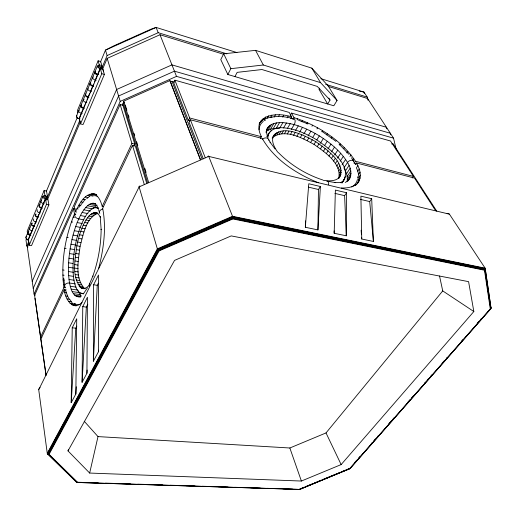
<?xml version="1.0" encoding="UTF-8"?>
<svg xmlns="http://www.w3.org/2000/svg" width="517" height="517" viewBox="0 0 517 517"><rect width="100%" height="100%" fill="white"/><g stroke="black" fill="none" stroke-linecap="round" stroke-linejoin="round"><path stroke-width="0.78" d="M41.864 337.2L40.591 337.058L63.882 287.678C60.696 262.746 65.084 237.019 74.513 213.831L73.453 208.7L75.392 209.068M98.417 351.786L98.489 274.999L93.622 284.777L93.364 361.234L98.417 351.786L98.495 350.183M86.934 373.261L87.425 297.243L82.752 306.633L82.087 382.322L86.934 373.261L87.108 370.049M346.293 235.804L346.577 192.744L335.384 190.082L334.182 233.283L346.293 235.804L344.613 195.659L346.577 192.744M75.844 393.999L76.723 318.75L72.231 327.772L71.197 402.685L75.844 393.999L76.27 386.761M317.929 229.903L318.453 189.5L320.378 186.514L308.778 183.755L305.34 227.28L317.929 229.903L320.378 186.514M46.944 199.93L47.687 197.869L46.498 190.999L44.113 190.521L27.207 231.112L27.64 234.188M40.074 387.627L38.93 388.862A3.037 2.346 -11.4 0 0 38.723 389.715L47.267 453.37L47.887 454.133L49.057 454.32L159.062 250.907L232.844 218.95L232.514 216.287L208.732 156.399A3.593 0.788 83.8 0 0 208.416 155.953L207.892 156.418M97.383 213.017C92.285 211.227 88.342 216.184 85.984 219.996C81.266 227.887 78.662 236.844 76.826 245.795C75.249 259.353 71.042 277.028 81.259 288.066L84.62 288.557C74.332 277.59 78.494 259.889 80.077 246.344C83.347 234.789 85.518 218.258 98.03 213.25M80.587 296.739C73.143 298.309 70.609 288.544 69.549 283.025C67.63 271.722 68.406 260.141 70.131 248.871C72.296 236.263 75.618 223.602 82.113 212.481C84.904 208.17 89.473 201.436 95.464 203.73M305.34 227.28L305.579 220.927M93.364 361.234L97.267 285.319L98.314 283.232M82.087 382.322L86.345 307.117L87.787 304.235M350.074 468.221L349.893 468.661L299.356 489.567L299.013 489.347M71.197 402.685L75.773 328.198L76.813 326.124M267.896 138.033C267.431 129.993 276.724 127.001 283.297 127.815C295.317 128.694 306.607 133.774 316.824 139.907C328.631 148.25 354.94 166.144 341.963 183.005L344.891 178.565M266.113 132.779L266.236 131.195M357.266 183.735C362.475 177.764 360.129 169.117 356.491 162.991L355.405 164.626M357.189 183.755C360.233 178.888 358.604 172.704 356.433 167.825L357.887 165.64M345.227 182.423C353.273 178.953 351.534 168.439 347.521 162.493C340.735 151.268 330.279 142.802 319.325 135.874C308.216 129.198 295.95 123.666 282.883 122.639C276.757 122.212 268.291 123.55 266.455 130.491M354.035 162.487A3.793 2.656 -30.4 0 0 351.573 160.264A3.793 2.656 -30.4 0 0 347.521 162.493L343.941 167.935C346.144 171.974 347.973 176.614 347.094 181.28L350.765 175.774M447.089 213.618L448.717 213.695A3.102 2.352 -42.4 0 1 449.428 214.174L485.14 268.174L491.053 308.403L350.054 468.531L299.194 489.567M272.808 137.302C285.474 128.468 302.225 138.084 314.039 144.398C324.695 152.056 342.067 163.32 338.648 178.604C348.154 163.76 325.956 148.961 315.738 141.658C304.558 135.758 280.957 122.406 272.188 138.117M67.236 472.932L47.267 453.37L157.355 248.858L232.514 216.287L485.14 268.174L491.053 308.403L349.893 468.661L299.427 489.412L76.813 482.458L68.948 474.606M89.661 473.055L67.998 450.902L174.539 260.4L231.215 235.907L468.589 281.649L473.837 311.531L341.149 464.583L301.392 481.043L89.661 473.055L98.004 436.6L84.232 421.265M98.702 268.304C103.665 248.851 106.502 228.223 102.683 208.312L132.468 145.322L135.344 145.994L146.802 183.529M67.998 450.902L68.464 449.389M290.696 118.71L291.678 117.036C277.196 111.413 250.551 115.194 261.408 136.708L260.394 138.485M343.055 181.325L343.734 179.412M98.857 65.601A2.837 1.241 25 0 0 97.422 66.693A2.837 1.241 25 0 0 100.369 68.69L102.075 68.761L102.528 67.947L100.686 61.536L98.12 60.812L77.395 110.58L77.912 112.764M25.869 237.29L27.705 232.902M27.886 232.463L31.408 224.023M39.195 205.378L42.885 196.538M76.426 116.202L80.704 105.953M80.93 105.403L85.279 94.979M85.512 94.43L89.939 83.819M90.178 83.256L94.682 72.464M94.921 71.889L97.325 66.131M26.6 238.531L25.979 240.017L26.832 246.002L27.808 247.281M46.239 191.613L77.408 117.146M100.479 62.04L105.462 50.123L113.527 45.981L151.384 29.017L156.115 27.433L236.941 52.572M28.357 239.164L32.054 230.362M32.364 229.626L34.219 225.212M34.839 223.738L35.77 221.535M36.384 220.061L38.859 214.174M39.479 212.7L45.664 197.985L47.073 197.5L46.776 196.673M79.967 118.826L78.978 118.742L84.866 104.725M85.486 103.251L86.417 101.035M87.037 99.561L89.519 93.661M90.139 92.188L93.545 84.071M94.475 81.86L95.096 80.387M95.406 79.65L97.254 75.249M97.862 73.815L99.93 68.897M100.22 68.192L100.712 67.036A1.887 0.821 25 0 1 98.702 65.575A1.887 0.821 25 0 1 100.143 65.071C102.547 64.961 102.696 68.968 100.22 68.192A1.887 0.827 25 0 1 98.456 67.145A1.887 0.827 25 0 1 98.521 66.176M46.789 196.609L45.005 195.814A2.553 1.448 22.5 0 0 42.872 196.932A2.553 1.448 22.5 0 0 45.561 198.987L47.958 199.459L48.889 204.855L31.556 245.581L29.191 245.181L28.435 239.707L45.561 198.987L46.73 199.006L47.68 198.263M102.754 68.839L104.389 74.442L83.069 124.532L80.529 123.918L79.321 118.716L100.369 68.69L102.941 69.407L103.62 71.818M100.66 68.283L101.145 67.126L102.159 66.771M101.048 68.302L102.011 66.26M101.358 68.244L102.146 66.531M26.832 246.002L28.719 241.542M47.221 197.649L79.831 120.28M102.101 67.462L107.116 55.558L105.462 50.123L156.115 27.433L158.196 32.694L226.853 53.858M46.692 199.433L47.532 197.442L46.478 196.408M46.847 199.885L47.532 197.442M29.243 242.835L27.356 247.3L34.064 294.141L35.066 295.381M47.467 199.691L80.465 121.585M102.463 69.517L107.181 58.363L159.992 34.729L223.286 54.175M29.191 245.181L46.459 204.389L45.561 198.987M80.529 123.918L101.778 73.718L100.369 68.69M32.228 281.3L116.622 89.506L171.948 64.877L386.432 127.285L386.8 128.843M33.237 288.337L118.593 96L174.442 71.172L390.329 133.25L390.697 134.801M34.064 294.141L120.222 101.371L107.181 58.363M73.453 208.7L34.607 295.407L40.591 337.058M133.748 146.298L134.775 144.133L122.878 105.184L120.138 104.479L74.358 206.671L75.424 211.796L76.729 212.041M122.174 105.358L123.162 103.148L124.623 102.502M89.37 284.279L92.905 275.988L92.743 276.446C98.165 261.331 100.977 245.284 101.151 229.231L101.151 229.684L100.208 216.384M103.607 206.664L102.217 206.393L131.906 143.455L120.138 104.479M66.208 289.921L64.231 289.636L40.875 339.029L46.097 375.407M75.424 211.796C79.353 204.06 85.389 191.135 96.156 194.424L91.49 193.772M291.678 117.036L289.229 112.435L174.869 80.18L173.686 82.636L188.401 120.493L189.959 120.894M299.427 489.412L76.813 482.458L47.422 453.739L157.556 249.291L232.65 216.746L485.276 268.569M38.723 389.715L139.112 186.889A3.58 1.241 47.9 0 1 139.151 186.294L139.92 186.023M188.401 120.493L189.674 117.979L174.869 80.18M223.699 53.82L220.772 59.571L227.823 74.487L333.795 105.772L337.058 100.479L328.217 85.964L311.841 68.147L255.547 50.349L223.699 53.82L230.847 68.671L227.823 74.487M318.343 182.76C296.189 173.712 274.43 159.643 262.255 138.478L190.385 119.782L189.099 122.296L203.291 158.79M234.938 76.587L237.167 72.361L261.964 69.536L317.27 86.404L330.033 100.065L327.655 103.962L319.008 89.37L319.771 88.084M47.887 454.133L158.028 249.957L232.792 217.56L485.198 269.208L484.474 270.217L490.297 308.882L349.699 468.622M101.571 68.115L101.526 67.417M259.191 124.022L260.18 122.27M259.204 124.061L261.544 120.118M260.225 122.439L262.106 120.623L263.418 118.309M262.106 120.623L264.478 119.175L265.783 116.868M264.478 119.175L267.295 118.096L268.601 115.808M271.832 115.123L270.527 117.404L271.974 117.275M274.062 134.872C270.417 140.495 274.307 147.345 277.668 152.101M266.533 129.786L268 127.227M274.139 117.088L275.445 114.819M269.544 125.676L266.249 131.408C269.855 128.688 274.546 128.119 278.941 128.255M268.213 130.142L271.503 124.435M270.559 129.185L273.842 123.505M278.417 116.59L279.393 114.897M269.654 132.152L266.985 136.74L268 135.015M267.392 136.986L268.058 135.829M270.404 131.854L271.063 130.711M273.267 128.559L276.543 122.891M282.657 117.029L283.633 115.343M276.291 128.248L279.568 122.607M273.629 136.436L275.29 133.586M275.199 135.389L276.86 132.546M279.6 128.255L282.883 122.639M277.086 134.594L278.741 131.764M287.142 117.831L288.124 116.151M290.224 115.304L291.523 113.087L390.522 141.005L413.445 176.407L412.327 177.958M279.258 134.058L280.918 131.24M283.529 127.964L286.45 122.988M281.707 133.787L283.361 130.975M287.303 128.604L290.231 123.647M284.389 133.78L286.043 130.975M293.003 119.349L293.986 117.682L291.523 113.087M287.278 134.032L288.938 131.234M291.297 129.47L294.186 124.61A3.748 1.887 -74.2 0 0 295.039 120.17A3.748 1.887 -74.2 0 0 292.945 119.156M296.997 119.925L297.656 118.82C320.269 127.111 341.944 140.967 355.489 161.272L413.445 176.407M290.347 134.543L292.008 131.751M295.381 130.704L298.277 125.864M293.566 135.292L295.226 132.514M301.941 121.741L302.607 120.635M296.894 136.288L298.561 133.522M299.556 132.21L302.458 127.382M306.949 123.86L307.615 122.755M300.299 137.516L301.973 134.75M303.783 133.981L306.697 129.166M303.75 138.95L305.431 136.197M311.971 126.251L312.636 125.153M308.016 135.99L310.95 131.189M307.214 140.592L308.901 137.839M316.953 128.907L317.625 127.809M312.643 137.535L315.17 133.431M310.659 142.408L312.346 139.668M314.039 144.398L315.738 141.658M316.785 139.965L319.325 135.874M321.858 131.79L322.537 130.691M317.335 146.524L319.041 143.791M320.391 143.254L323.371 138.485M326.641 134.872L327.319 133.78M87.489 287.814L83.612 293.469M320.508 148.786L322.22 146.053M324.702 145.335L327.274 141.251M331.248 138.136L331.933 137.044M323.526 151.145L325.245 148.411M327.978 148.896L330.99 144.14M326.356 153.581L328.088 150.854M335.649 141.542L336.334 140.456M331.455 151.882L334.486 147.125M328.98 156.076L330.718 153.349M339.785 145.064L340.483 143.978M331.365 158.603L333.116 155.875M334.68 154.932L337.73 150.182M333.484 161.142L335.242 158.409M337.562 158.105L340.684 153.278M343.637 148.67L344.335 147.584M335.313 163.656L337.078 160.923M336.832 166.125L338.609 163.391M340.18 161.207L343.32 156.38M346.791 152.87L347.857 151.242M338.028 168.529L339.811 165.789M78.739 207.569L84.685 199.969M342.054 164.897L345.608 159.462M338.874 170.836L340.671 168.09M349.931 156.541L350.998 154.906M339.372 173.021L341.168 170.274M339.501 175.056L341.31 172.303M339.262 176.924L341.071 174.171M345.434 170.894L349.033 165.44M352.665 160.186L353.744 158.557M346.513 173.738L350.132 168.271M354.404 162.907L355.489 161.272M341.563 182.753L343.799 180.233M344.464 178.313L345.556 176.659M347.153 176.433L350.791 170.959M347.353 178.96L351.004 173.466M348.012 180.918L350.061 177.848M340.47 175.838C337.032 181.616 329.142 181.183 323.364 180.31M357.77 171.192L359.231 169.007M358.591 174.397L360.071 172.206M358.888 177.402L360.375 175.198M358.649 180.168L360.136 177.958M355.392 185.59L358.022 182.624M357.854 182.656L359.354 180.446M373.403 241.445L369.7 201.565L371.691 198.715L360.885 196.143L361.745 239.016L373.403 241.445L371.691 198.715M98.004 436.6L289.85 447.993L326.014 432.929L442.733 290.909L439.528 275.981M354.707 462.553L356.833 460.136M358.43 458.321L360.032 456.505M371.212 443.793L372.279 442.584M373.875 440.768L375.471 438.952M377.604 436.529L378.67 435.32M388.784 423.817L391.447 420.793M393.049 418.977L394.109 417.768M407.958 402.032L410.084 399.609M411.687 397.793L413.283 395.977M424.463 383.271L425.53 382.057M427.126 380.241L428.722 378.425M430.855 376.008L431.921 374.799M442.035 363.296L444.168 360.879M446.3 358.455L447.36 357.247M461.209 341.511L462.805 339.695M477.185 323.351L478.781 321.535M480.377 319.719L481.443 318.511M89.893 284.544C87.884 286.967 84.555 289.707 81.259 288.066M86.804 198.644L90.01 195.891L94.172 194.314M97.086 205.12L92.239 208.836L85.66 207.569M81.996 302.413C72.639 312.042 64.851 298.225 64.231 289.636M356.142 184.472C351.915 187.522 346.487 188.201 341.401 187.968M340.393 182.766L342.299 181.641M107.116 55.558L158.196 32.694M120.222 101.371L176.504 76.374L393.54 138.162L396.093 149.051M148.644 182.443L123.602 101.177L169.938 80.6L200.609 159.843M170.578 82.1L172.038 81.453L174.371 82.106M391.686 144.017L392.881 143.5L436.755 211.175M299.75 489.037L304.19 487.201M305.67 486.587L313.076 483.531M314.556 482.917L316.772 481.999M318.252 481.385L321.212 480.164M323.435 479.246L336.754 473.734M338.234 473.12L340.457 472.202M341.937 471.588L345.634 470.063M347.114 469.449L349.337 468.531M490.297 308.882L490.691 308.746L484.856 269.842L232.857 218.413L158.622 250.571L48.54 454.333L77.246 482.464M267.295 118.096C276.033 115.485 285.345 116.403 293.999 118.845M98.366 207.996C91.38 205.979 86.927 213.767 84.051 218.827C79.12 228.398 76.335 238.925 74.558 249.498C72.981 259.864 72.277 270.52 74.093 280.905C75.159 286.134 77.195 293.766 83.767 293.882M28.745 240.024L27.989 240.037A1.635 0.995 21.4 0 1 26.451 239.132A1.635 0.995 21.4 0 1 26.619 238.02M230.847 68.671L263.34 65.006L320.546 82.636L337.058 100.479M342.008 182.527L334.997 182.598L335.727 182.656L327.351 181.241M79.398 118.813L79.78 118.807M76.49 482.199L82.132 482.38M89.389 482.613L98.256 482.897M105.513 483.13L114.38 483.414M121.637 483.647L130.51 483.931M137.761 484.164L147.435 484.481M153.885 484.688L162.758 484.972M170.015 485.204L178.882 485.489M186.139 485.721L195.006 486.006M202.263 486.238L211.938 486.549M218.387 486.756L228.062 487.066M234.511 487.272L243.384 487.557M250.635 487.789L260.31 488.1M266.759 488.307L276.44 488.623M282.889 488.83L292.564 489.14M81.744 293.591L83.295 293.662M30.878 235.371L30.277 235.319A2.475 1.486 21.6 0 1 27.957 233.955A2.475 1.486 21.6 0 1 28.209 232.288M34.613 226.504L34.012 226.446A2.495 1.48 21.8 0 1 31.537 224.856A2.495 1.48 21.8 0 1 32.364 223.247M36.507 222.019L35.899 221.961A2.501 1.473 21.9 0 1 33.547 220.578A2.501 1.473 21.9 0 1 33.786 218.924M38.601 217.043L37.993 216.985A2.514 1.467 22 0 1 35.628 215.595A2.514 1.467 22 0 1 35.867 213.948M40.326 212.939L39.719 212.881A2.52 1.461 22.1 0 1 37.347 211.485A2.52 1.461 22.1 0 1 37.586 209.844M42.258 208.345L41.651 208.286A2.533 1.454 22.2 0 1 39.273 206.884A2.533 1.454 22.2 0 1 39.505 205.249M44.21 203.717L43.596 203.653A2.54 1.448 22.3 0 1 41.211 202.25A2.54 1.448 22.3 0 1 41.438 200.615M72.231 327.772L75.773 328.198M82.752 306.633L86.345 307.117M73.582 305.508L75.624 305.786M70.015 303.369L72.716 303.731L76.309 305.877M71.727 304.733L74.442 305.101M67.074 298.968L69.75 299.337L72.716 303.731M68.464 301.437L71.146 301.799M65.866 295.995L67.863 296.273M73.369 293.63L80.064 294.58L81.421 296.163M64.851 292.564L66.176 292.751M74.706 295.213L80.671 296.054M76.167 296.325L80.658 296.952M72.18 291.588L78.843 292.538L80.064 294.58M80.277 293.049L81.621 293.242M63.882 287.678L65.2 287.872M71.139 289.119L77.776 290.076L78.843 292.538M78.952 285.946L82.293 286.437M63.41 284.473L64.728 284.667M80.051 287.2L83.405 287.691M70.26 286.256L76.135 287.109M83.928 288.564L85.279 288.764M82.552 288.525L83.903 288.719M75.404 283.891L69.549 283.025A3.735 2.553 -10.3 0 0 65.265 284.421A3.735 2.553 -10.3 0 0 65.536 287.536M77.964 284.318L81.292 284.809M76.361 280.033L79.67 280.524M69.007 279.471L74.112 280.233M63.003 279.904L64.308 280.104M77.098 282.34L80.413 282.831M93.622 284.777L97.267 285.319M68.638 275.626L73.731 276.401M62.796 275.057L64.102 275.251M75.76 277.422L79.062 277.92M75.301 274.54L78.59 275.044M74.984 271.425L78.267 271.929M62.803 269.964L64.102 270.165M68.451 271.535L73.53 272.317M74.816 268.097L78.093 268.614M68.438 267.244L73.504 268.032M74.797 264.601L78.067 265.118M68.606 262.785L72.942 263.47M68.948 258.203L73.996 259.023M74.92 260.969L78.183 261.492M75.191 257.233L78.448 257.763M75.598 253.433L78.855 253.97M69.452 253.55L74.493 254.383M64.825 248.25L66.118 248.464M76.148 249.608L79.405 250.15M70.131 248.871L74.448 249.588M70.958 244.198L75.993 245.052M76.826 245.795L80.077 246.344M82.222 113.462L81.583 113.352A2.74 1.318 24.2 0 1 79.011 111.827A2.74 1.318 24.2 0 1 79.159 110.308M77.634 242.027L80.885 242.589M66.964 237.284L68.257 237.503M71.941 239.584L76.975 240.457M84.277 108.589L83.631 108.48A2.747 1.312 24.3 0 1 80.898 106.735A2.747 1.312 24.3 0 1 81.66 105.332M73.065 235.073L78.099 235.959M78.552 238.343L81.802 238.912M79.579 234.789L82.836 235.358M80.71 231.383L83.967 231.965M74.319 230.705L79.359 231.603M86.804 102.586L86.158 102.476A2.759 1.299 24.4 0 1 83.754 101.151A2.759 1.299 24.4 0 1 83.373 99.639M75.689 226.53L80.736 227.441M81.925 228.171L85.189 228.76M83.218 225.179L86.488 225.774M88.885 97.635L88.239 97.519A2.772 1.292 24.5 0 1 85.835 96.194A2.772 1.292 24.5 0 1 85.447 94.682M84.575 222.446L87.851 223.047M77.169 222.575L82.222 223.499M71.372 221.832L72.671 222.071M73.11 217.146L74.409 217.386M85.984 219.996L89.267 220.604M83.806 219.828L78.746 218.891A3.697 2.126 24 0 1 75.236 216.83A3.697 2.126 24 0 1 75.45 214.381M80.394 215.511L85.467 216.468M87.431 217.857L90.721 218.471M91.457 91.528L90.811 91.406A2.785 1.28 24.6 0 1 88.394 90.074A2.785 1.28 24.6 0 1 87.993 88.575M90.372 214.613L93.68 215.24M88.898 216.054L92.194 216.675M74.513 213.831L75.812 214.07M76.897 208.745L78.203 208.991M94.695 212.616L97.364 213.12M93.286 212.875L96.614 213.515M91.845 213.547L95.16 214.18M82.113 212.481L87.922 213.579M93.583 86.488L92.931 86.365A2.798 1.273 24.7 0 1 90.152 84.594A2.798 1.273 24.7 0 1 90.895 83.231M83.87 209.818L90.43 211.072M46.459 204.389L48.889 204.855M87.463 205.753L94.068 207.039M95.496 207.588L98.165 208.105M78.914 205.12L80.878 205.495M92.756 203.155L95.723 203.743M91.031 203.53L96.201 204.545M80.988 201.927L82.959 202.315M89.26 204.402L95.884 205.695M96.201 80.277L95.548 80.148A2.811 1.26 24.8 0 1 92.75 78.371A2.811 1.26 24.8 0 1 93.493 77.02M83.101 199.219L85.738 199.736M85.227 197.022L87.871 197.546M98.598 74.577L97.946 74.442A2.824 1.254 24.9 0 1 95.296 72.871A2.824 1.254 24.9 0 1 95.406 71.411M97.997 74.603L97.564 74.519A1.874 0.834 24.8 0 1 95.936 73.621A1.874 0.834 24.8 0 1 95.658 72.632M93.454 193.881L96.685 194.877M89.441 194.269L92.11 194.806M87.347 195.361L90.01 195.891M232.844 218.95L484.474 270.217M359.27 91.102L363.955 92.071L367.264 97.125L368.059 100.253M100.712 67.036L101.145 67.126M308.403 187.135L318.453 189.5M334.926 193.377L344.613 195.659M360.446 199.388L369.7 201.565M131.906 143.455L134.775 144.133M449.428 214.174L208.732 156.399L139.112 186.889L157.355 248.858L159.062 250.907M354.042 163.45L356.362 164.051M189.674 117.979L261.408 136.708M356.491 162.991L414.531 178.087L435.463 210.425M101.778 73.718L104.389 74.442M328.256 86.429L367.626 98.527L393.54 138.162M325.607 84.29L367.264 97.125M293.986 117.682L297.656 118.82M320.85 78.662L363.955 92.071L364.356 93.635M322.815 179.987C306.051 174.526 290.586 164.994 278.198 152.444M298.567 120.261L307.97 123.97M73.815 303.453L75.624 304.196M97.028 207.737L98.482 208.351M96.039 212.765L98.514 214.309L100.589 217.495M45.638 195.988L46.246 196.26M322.059 131.467L335.087 140.682M442.733 290.909L473.837 311.531M95.328 194.599C99.322 197.21 101.015 202.005 102.217 206.393M338.997 144.01L348.91 154.325M49.057 454.32L77.582 482.296M275.05 148.961L270.061 142.13L270.436 142.757L268.672 139.545M351.482 157.763L353.647 161.142M311.841 68.147L320.546 82.636M328.844 98.081L330.033 100.065M67.927 296.803L69.259 299.156M96.576 205.275L97.803 207.498M291.271 117.275L291.976 118.593M255.547 50.349L263.34 65.006M123.602 101.177L124.481 102.831M326.014 432.929L341.149 464.583M67.572 296.054L65.472 290.043M159.992 34.729L176.504 76.374M190.385 119.782L205.249 157.717M172.038 81.453L201.927 158.68M169.938 80.6L200.37 159.753M491.027 307.615L491.15 307.958M289.85 447.993L301.392 481.043M125.243 104.919L126.904 110.289M128.319 114.89L129.03 117.191M134.006 133.296L134.717 135.596M136.611 141.729L137.793 145.561M144.902 168.568L146.085 172.407M123.162 103.148L147.5 182.514M132.468 145.322L144.269 184.42M98.12 60.812L99.516 65.737M98.566 209.456L99.484 212.7M267.386 136.482L266.475 131.822M44.113 190.521L45.005 195.814M64.696 286.418L63.72 278.127M34.975 298.328L45.981 374.993M361.124 230.22L361.409 234.22M361.635 237.419L361.745 239.016M334.137 230.866L334.182 233.283M28.435 239.707A2.462 1.493 21.5 0 1 25.992 238.13A2.462 1.493 21.5 0 1 26.826 236.502M37.799 217.437A2.514 1.467 22 0 1 35.305 215.835A2.514 1.467 22 0 1 36.132 214.238M32.138 230.899A2.482 1.486 21.7 0 1 29.805 229.529A2.482 1.486 21.7 0 1 30.051 227.868M45.664 197.985A1.7 0.963 22.5 0 1 43.88 196.622A1.7 0.963 22.5 0 1 45.296 195.878M30.464 234.88A2.475 1.486 21.6 0 1 28.299 233.723A2.475 1.486 21.6 0 1 28.067 232.114M28.39 231.849A2.475 1.486 21.6 0 1 28.842 231.681M29.579 234.059A1.648 0.989 21.6 0 1 29.23 233.833M34.2 226A2.495 1.48 21.8 0 1 31.854 224.624A2.495 1.48 21.8 0 1 32.099 222.969M41.845 207.821A2.533 1.454 22.2 0 1 39.331 206.205A2.533 1.454 22.2 0 1 40.152 204.629M79.321 118.716A2.727 1.325 24.1 0 1 76.762 117.204A2.727 1.325 24.1 0 1 76.917 115.679M83.857 107.937A2.753 1.312 24.3 0 1 81.279 106.405A2.753 1.312 24.3 0 1 81.421 104.893M83.702 99.432A2.759 1.299 24.4 0 1 84.168 99.329M88.472 96.963A2.772 1.292 24.5 0 1 85.867 95.425A2.772 1.292 24.5 0 1 86.003 93.926M93.17 85.803A2.798 1.273 24.7 0 1 90.546 84.245A2.798 1.273 24.7 0 1 90.662 82.765M78.978 118.742A1.809 0.885 24.1 0 1 77.052 117.068M97.707 75.017A2.824 1.254 24.8 0 1 95.057 73.446A2.824 1.254 24.8 0 1 95.167 71.986M91.942 196.195A55.17 18.418 -80.3 0 1 97.713 196.55M79.818 304.371A55.17 18.418 -80.3 0 1 74.719 303.705M89.441 286.34A3.981 2.52 25.3 0 1 89.842 283.794M99.781 213.411A3.949 2.94 -12.2 0 1 102.709 208.978M357.396 179.47A55.978 23.84 31.6 0 1 351.741 186.954M259.101 129.793A55.978 23.84 31.6 0 1 263.289 121.424M264.381 120.674A55.978 23.84 31.6 0 1 265.589 120.009M357.641 176.775A55.978 23.84 31.6 0 1 357.583 178.152M262.255 139.493A3.974 3.012 -27 0 1 266.378 137.923A3.974 3.012 -27 0 1 268.827 140.333M326.763 181.208A4.033 2.242 -75.7 0 1 328.657 184.756"/></g></svg>
